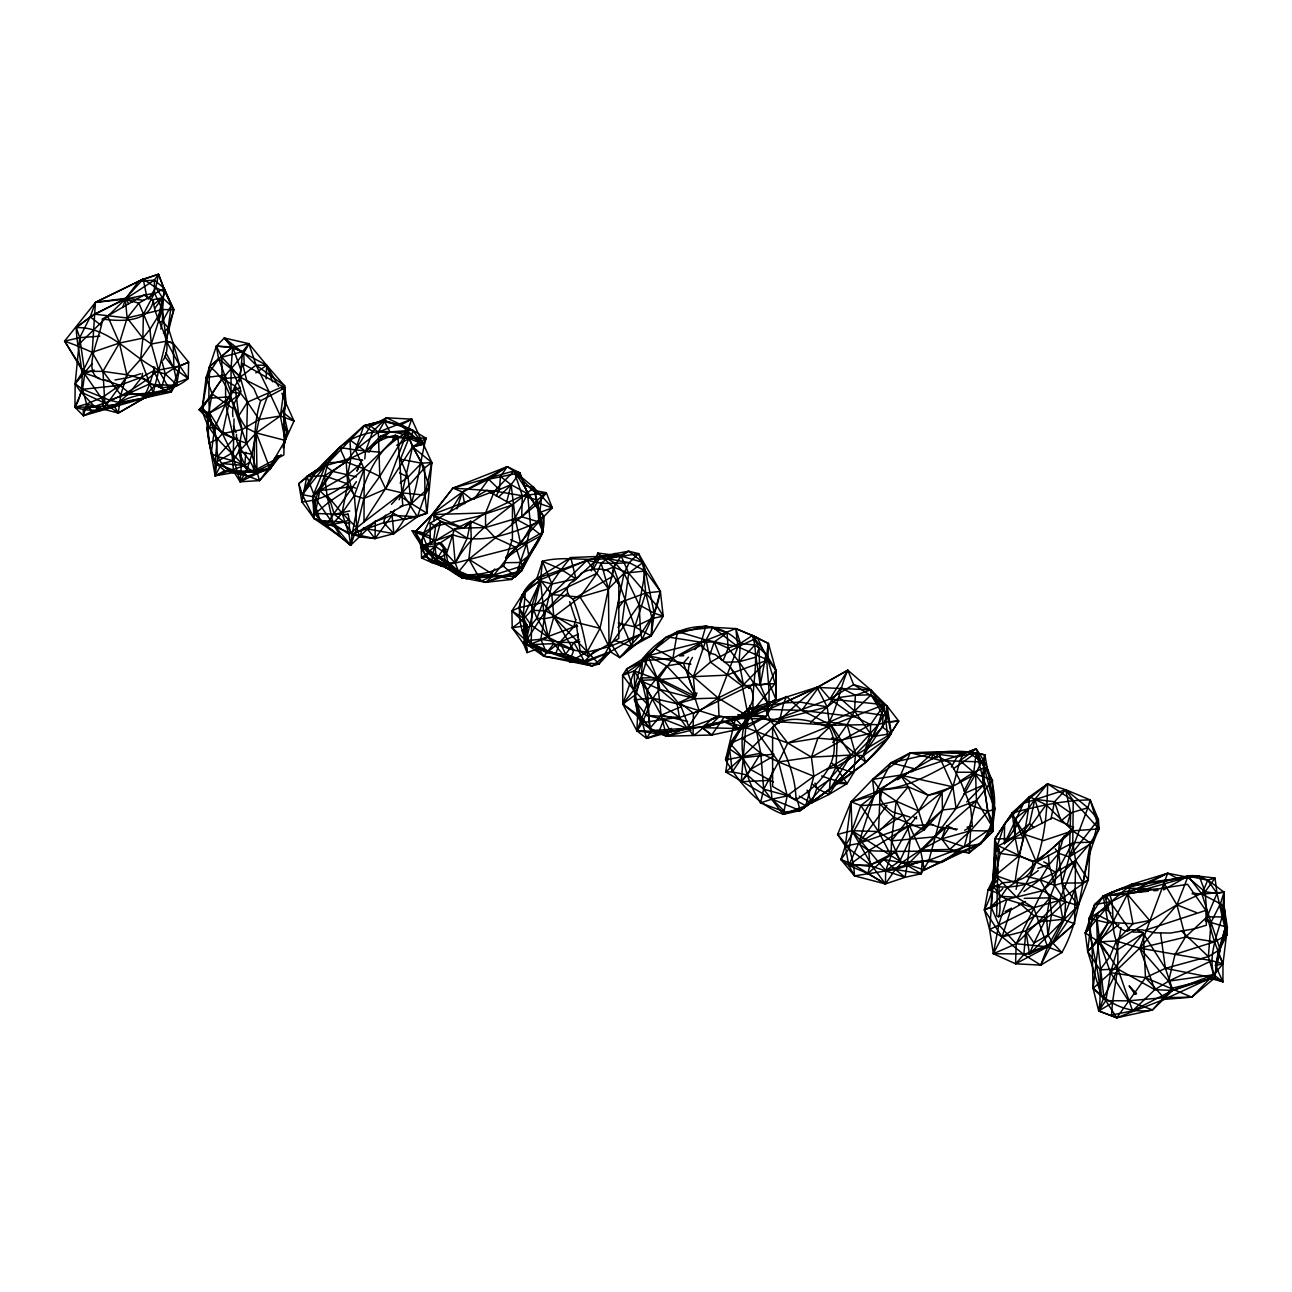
<?xml version="1.0" encoding="UTF-8"?>
<svg xmlns="http://www.w3.org/2000/svg" width="1292" height="1292" viewBox="0 0 1292 1292"><rect width="100%" height="100%" fill="white"/><g stroke="black" fill="none" stroke-linecap="round" stroke-linejoin="round"><path stroke-width="1.5" d="M160.838 329.089L162.517 321.288L162.534 297.806L165.457 292.412L158.48 274.211L143.218 279.104L95.447 302.36L64.6 341.104L82.898 371.402L104.846 403.136L118.25 413.069L153.215 392.93L171.125 392.09L177.02 382.594L179.846 365.959L173.096 343.123L168.235 327.7L162.517 321.288L159.094 322.031M434.677 542.688L436.454 559.727L461.874 577.766L490.12 575.247L515.395 576.62L521.613 570.757L522.049 565.961L515.944 547.372L495.32 537.811L485.55 527.507L485.566 512.924L494.497 491.008L514.022 470.95L519.804 472.807L527.588 493.802L543.609 516.251C547.114 540.46 524.923 556.723 515.395 576.62L475.666 574.536L461.874 577.766C442.058 566.38 423.001 551.054 412.132 530.754L423.744 532.934L440.814 521.435L463.408 528.105L485.55 527.507L521.71 516.768L538.328 503.218L546.338 492.704L532.013 490.056L514.022 470.95L507.239 466.654L452.927 488.085L432.255 514.555L415.136 531.868L412.132 530.754L435.485 540.67L452.765 534.743C481.803 545.45 511.874 533.128 538.748 521.936L552.282 507.837L546.338 492.704L522.323 495.74L494.497 491.008L452.927 488.085L432.255 514.555L423.744 532.934L420.627 547.017L426.344 556.674L431.447 562.424L485.711 582.337L511.519 579.462L521.613 570.757L542.834 532.159L539.798 512.52L533.871 487.52L514.022 470.95L452.927 488.085L462.423 491.994L471.515 499.342M932.162 759.373L932.178 753.511C949.216 749.941 967.837 750.717 984.843 754.851L994.905 809.228L992.627 827.235L980.676 843.805L969.097 852.768C935.553 849.442 902.22 852.688 868.708 850.588L858.599 843.482L845.307 846.002L840.898 859.519L854.513 875.879L885.408 883.938L905.03 877.316L921.196 873.763L928.964 860.246L942.466 810.003L952.931 786.86L959.972 760.681L963.331 753.817L976.154 748.843C996.52 776.993 1002.721 814.719 980.676 843.805L924.345 869.968L901.719 862.604L884.035 859.519L870.033 865.026L848.763 865.446L840.898 859.519L849.248 848.327L851.977 830.691L851.073 801.815L872.601 779.399L890.915 762.829L910.279 752.8L938.767 751.718L963.331 753.817L976.154 748.843L981.274 761.909L992.482 780.11L992.627 827.235L941.577 862.394L922.262 861.102L901.719 862.604L895.388 869.468L885.408 883.938L867.739 873.505L848.763 865.446L845.307 846.002L851.073 801.815L880.223 790.284L908.244 786.796L928.237 795.291L942.11 792.109L975.622 773.956L981.274 761.909L982.905 761.779L984.843 754.851L966.804 751.912L932.178 753.511L910.279 752.8L872.601 779.399L874.296 795.226L858.599 843.482L848.763 865.446L854.513 875.879L895.388 869.468L922.262 861.102L928.964 860.246L964.252 846.809L980.676 843.805L993.257 831.063L992.288 820.549L987.831 811.36L982.695 777.025L976.235 752.719L957.065 756.805L932.178 753.511L890.915 762.829L874.296 795.226L845.307 846.002L872.568 866.593L885.408 883.938L885.714 870.566L891.109 855.772L891.496 840.882L896.212 801.169L908.244 786.796L900.605 775.119L910.279 752.8L941.157 760.584L981.274 761.909M281.107 454.687L270.141 468.948L240.667 471.402L215.15 475.811L211.161 453.492L214.747 427.604L231.026 392.09L231.058 368.333L232.673 346.967L224.34 337.971L216.345 346.127L209.579 366.605L206.139 377.522L202.246 407.917C206.09 435.565 231.268 449.519 246.95 469.852L257.043 473.615L269.382 467.559L278.2 455.656M723.181 660.567L728.155 648.18L727.041 632.805L705.949 625.764L666.51 636.778L634.275 670.952L622.809 704.043L636.875 730.82L658.145 733.775L691.01 727.961L651.426 730.578L649.892 728.365L647.244 704.124L647.308 689.783L641.252 678.025L642.576 658.807C665.493 629.091 711.521 611.778 740.445 643.351L754.851 645.079L758.969 647.954L766.075 654.14L775.765 669.886L775.894 699.214L766.188 716.543L747.067 727.444L711.714 735.003L666.575 736.23L651.426 730.578L641.736 717.754L622.809 704.043L622.599 675.328L626.604 669.014L647.97 655.755L701.217 642.253L735.762 628.606L752.477 635.502L768.433 643.481L775.765 669.886L775.894 699.214L753.575 714.815L738.313 728.559L702.17 727.654L711.714 735.003L723.746 717.787M1192.193 893.789L1201.899 894.129L1224.089 892.126L1220.423 903.738L1225.559 926.816L1215.465 965.544L1222.926 981.839L1214.593 978.044L1172.167 988.17L1152.496 1009.956C1134.101 1013.429 1114.802 1007.308 1101.075 994.727L1100.025 969.808L1109.715 956.952L1116.336 940.98L1176.915 904.852L1205.129 891.771L1215.013 878.043L1199.218 876.186L1177.706 878.608L1167.677 873.231L1144.583 883.534L1131.388 884.358L1096.456 914.3L1099.734 941.803L1117.919 969.048L1154.838 989.656L1172.571 990.447L1168.598 981.161L1175.058 954.32L1185.442 937.104L1207.099 916.803L1222.297 916.965L1217.032 893.37L1215.013 878.043L1207.681 880.24L1188.059 875.992C1156.905 885.327 1119.566 880.773 1094.631 904.658L1085.264 932.889L1097.36 940.899L1099.734 941.803L1116.336 940.98L1139.77 948.102L1175.058 954.32L1214.48 941.82L1226.802 935.117L1224.202 907.21L1225.559 926.816L1220.149 949.426L1208.391 956.613L1165.384 968.338L1145.487 977.705L1116.74 1017.789L1105.823 1000.654L1093.08 988.364L1110.571 972.698L1145.487 977.705L1163.866 997.65L1164.221 999.378L1191.773 997.166L1214.593 978.044L1217.968 952.882L1226.802 935.117L1222.297 916.965L1224.089 892.126L1217.032 893.37L1205.129 891.771L1187.703 877.203L1167.677 873.231L1131.388 884.358L1109.279 893.257C1115.61 908.341 1110.167 925.54 1116.336 940.98C1121.456 966.061 1112.347 990.157 1111.621 1015.028L1132.616 1010.877L1172.571 990.447L1210.136 978.319L1222.926 981.839L1222.975 963.848L1227.4 927.704L1224.202 907.21L1224.089 892.126C1213.269 884.584 1202.513 873.327 1188.059 875.992C1159.441 881.354 1132.147 891.851 1103.239 896.05L1094.631 904.658L1089.108 918.402L1092.095 946.955L1093.08 988.364L1098.684 1010.942L1116.74 1017.789L1152.496 1009.956L1172.571 990.447L1213.753 974.733L1222.975 963.848L1214.48 941.82L1207.099 916.803L1205.129 891.771L1199.218 876.186C1166.87 880.272 1133.003 881.709 1103.239 896.05L1089.108 918.402C1089.479 949.604 1104.628 979.998 1098.684 1010.942L1116.74 1017.789L1164.221 999.378L1210.136 978.319L1213.753 974.733C1207.455 951.445 1220.326 929.626 1224.202 907.21L1220.423 903.738L1201.899 894.129L1192.322 893.063M234.014 418.899L233.19 460.856L244.737 465.508L253.781 472.371L270.141 468.948L278.458 456.108M828.382 768.708L836.037 767.044L891.335 733.662L887.168 715.526L887.249 706.223L870.711 689.847L847.794 670.193L817.061 687.425L783.711 702.913L746.485 718.449L735.406 718.74L725.523 759.874C739.105 782.758 757.596 805.013 783.323 814.315L800.136 810.552L830.207 788.863L863.266 755.642L887.814 738.12L898.651 721.001L887.249 706.223L853.641 684.598L847.794 670.193L819.176 686.52L783.711 702.913L749.538 708.872L735.406 718.74L743.11 726.605L787.749 743.029L811.424 757.128L851.04 755.061L863.266 755.642L885.262 722.18L887.249 706.223L891.335 733.662C871.228 764.234 839.025 780.643 811.505 803.01L799.296 796.147M165.925 340.991L173.096 343.123L188.664 362.164L188.212 378.475C168.638 395.659 140.876 389.861 119.203 402.523C105.734 410.937 89.875 412.342 74.952 407.271L82.543 389.312L84.836 373.194L64.6 341.104L77.278 345.836L125.292 299.146L138.712 281.236L154.378 280.138L164.116 288.261L162.308 309.563L166.458 341.201L179.846 365.959L171.125 392.09L146.19 397.548L83.382 415.733L74.952 407.271L75.162 383.692L79.716 337.664L90.198 316.895L95.447 302.36L143.218 279.104L155.815 287.599L165.457 292.412L173.806 309.644L153.215 392.93L118.25 413.069L94.93 406.932L74.952 407.271C89.988 381.867 76.616 354.396 76.26 327.603L90.198 316.895L125.712 298.274L143.218 279.104L147.207 298.791M1105.758 897.601L1105.791 895.598L1126.059 893.935L1187.558 884.293L1205.856 910.408L1206.373 925.233L1194.858 928.706L1170.52 933.05L1154.838 932.808L1142.257 929.885L1129.66 929.707L1127.27 931.354C1113.123 928.48 1108.245 910.424 1105.516 898.198L1106.533 899.022M369.722 450.94C374.712 441.121 385.597 437.875 395.417 435.194L397.904 436.244L402.765 505.818L352.248 535.049L352.312 533.79L314.134 518.56L302.344 494.626L339.57 447.484L355.365 449.923L378.346 432.077L411.777 419.157L422.968 444.044L412.665 430.22L383.95 420.562L363.892 425.698L355.365 449.923L364.183 468.867L364.005 521.984L349.066 534.226L350.649 545.272L375.326 521.5L392.074 515.282L417.413 516.816L426.925 513.263L431.835 462.536L423.437 444.351C399.131 426.182 362.503 427.41 339.57 447.484C324.518 462.794 303.701 478.718 301.892 501.845L314.134 518.56L340.926 537.004L350.649 545.272L356.85 527.814L363.843 498.534L379.783 476.393L407.061 432.19L411.777 419.157L386.55 417.8L370.594 426.053L355.365 449.923L346.159 461.922L324.599 475.811L306.802 476.506L298.759 483.596L301.892 501.845C348.404 498.47 370.336 453.653 407.061 432.19L422.968 444.044L426.102 438.23L412.665 430.22L386.55 417.8L382.61 421.353L370.594 426.053L363.892 425.698L339.57 447.484L313.1 474.923L325.309 465.831L363.892 425.698L383.95 420.562L400.552 425.149L422.968 444.044L412.519 446.822L364.005 521.984L402.167 492.898L424.616 467.882L431.835 462.536L412.519 446.822L407.061 432.19L378.346 432.077L370.594 426.053M749.198 687.457L750.62 688.119C759.115 703.446 742.674 718.287 727.751 718.804C712.263 708.872 705.4 729.867 693.077 735.406L693.4 713.281L679.511 702.363L695.952 694.66C689.137 683.226 684.695 669.934 692.447 657.45M878.253 724.65L870.582 724.57L854.9 716.721L829.932 699.004L819.176 686.52L749.538 708.872C735.196 739.379 743.045 775.022 760.503 802.913L785.068 811.941L800.136 810.552L830.207 788.863L863.266 755.642L878.253 724.65L884.164 704.721L870.711 689.847L853.641 684.598L829.932 699.004L770.904 721.211L756.611 731.369L730.158 743.578L725.7 771.97L772.051 799.102L800.136 810.552L830.207 788.863L851.04 755.061L878.253 724.65L885.262 722.18L898.651 721.001L887.814 738.12L865.898 762.361L836.392 783.469L829.012 794.483L811.505 803.01L807.112 790.09M1050.945 819.096L1054.53 801.767L1065.722 789.735L1087.912 807.758L1098.394 819.532L1093.097 842.206L1072.764 842.691L1056.549 872.633L1042.757 890.673L1006.888 899.41L998.748 924.749L993.37 953.722L1016.174 943.774L1038.38 921.874L1062.88 919.339L1074.573 923.796L1052.932 943.128L1029.498 954.013L993.37 953.722L1002.091 936.91L984.375 909.859C996.116 887.943 996.794 863.266 994.727 839.041L1004.595 824.021L1029.482 796.712L1046.132 804.771L1072.651 830.821L1090.367 842.998L1088.3 879.836L1078.239 905.627L1064.769 918.951L1040.771 965.108L1023.862 954.578L1002.091 936.91L989.624 929.562L992.934 886.086L994.727 839.041L1012.298 812.91L1023.603 803.269L1065.722 789.735L1073.248 800.652L1072.764 842.691L1075.59 860.391L1074.573 923.796L1047.602 946.826L1015.577 963.8L1016.174 943.774L1042.757 890.673L1075.59 860.391L1090.367 842.998L1099.072 828.915L1073.248 800.652L1047.618 783.84L1034.876 799.28L1004.32 843.773L1004.595 824.021L1012.298 812.91L1029.482 796.712L1047.618 783.84L1065.722 789.735L1090.19 799.909L1098.394 819.532L1099.072 828.915C1080.015 868.014 1083.6 914.397 1061.879 952.495L1040.771 965.108L1015.577 963.8L993.37 953.722L989.624 929.562L984.375 909.859L988.089 889.768L997.828 869.952M239.601 381.77L240.021 373.55L242.541 363.536L284.934 387.875L283.885 454.913L254.023 470.74C251.665 456.964 234.159 448.938 236.565 434.5M375.326 521.5L375.068 538.57L359.887 536.971L353.814 534.452M735.406 718.74L749.037 712.377L765.235 708.614L786.553 696.533L801.831 710.39L831.386 725.313L851.04 755.061L813.879 776.314L778.575 761.941L760.746 753.252L725.523 759.874L729.609 748.989L746.485 718.449L749.538 708.872L801.831 710.39L819.176 686.52L817.061 687.425L827.219 706.934L829.173 722.099L837.232 738.766L865.898 762.361L863.266 755.642L870.437 733.388L870.582 724.57L884.164 704.721L829.932 699.004L847.794 670.193C839.493 688.749 837.507 709.55 826.266 726.928M143.622 300.309L125.712 298.274L95.447 302.36L92.184 352.312L82.898 371.402L75.162 383.692L80.718 391.928L94.93 406.932L99.985 410.323L113.583 404.832L146.19 397.548L165.295 390.572L177.02 382.594L188.212 378.475L179.846 365.959L158.593 370.093C137.372 388.504 110.951 403.298 83.269 409.37L83.382 415.733L91.732 411.534L114.39 406.14L129.394 393.107L141.829 377.119L153.861 370.772L165.247 373.969L177.408 385.339L161.645 387.971L149.904 383.789L141.829 377.119L119.801 385.291L82.543 389.312L75.162 383.692L92.087 363.682M283.126 447.84L285.209 440.394L283.659 412.939L286.097 403.508L284.595 385.84L266.653 365.281L232.673 346.967L209.579 366.605C209.433 390.895 205.638 416.751 217.363 439.248L215.005 462.746L215.15 475.811L244.737 465.508L249.744 462.148M274.857 457.739L270.141 468.948L259.53 480.608L247.596 476.021L224.743 470.643L215.005 462.746C205.832 441.315 207.14 416.234 212.243 394.028C221.998 375.326 239.989 362.794 248.871 343.672L224.34 337.971L231.817 347.629L242.557 351.618L256.107 365.135L284.595 385.84L280.364 415.976L285.209 440.394L269.382 467.559L259.53 480.608L240.183 481.771L233.497 471.241L231.946 453.121L222.434 433.66L209.562 412.859L199.081 409.742L208.884 398.211L222.046 378.637L221.788 357.206L216.345 346.127L232.673 346.967L240.958 370.158M1071.94 829.997L1073.442 827.478L1052.576 817.755L998.377 845.808L996.649 915.899L998.619 916.819C1000.509 915.479 1040.658 893.757 1018.79 904.448M998.377 845.808L1032.696 861.796C1033.778 878.996 1015.076 882.065 1002.027 882.791L999.33 885.424C997.925 896.002 1002.059 906.177 998.619 916.819M1059.569 841.899L1054.692 885.359L1049.831 897.875L1034.327 916.044L1025.864 930.886L1029.498 954.013L1064.769 918.951L1065.561 901.687L1061.959 883.066L1069.308 856.887L1070.099 830.918M1070.228 826.912L1070.648 812.943L1065.722 789.735M778.882 723.536L783.711 702.913L786.553 696.533M704.382 725.28L723.504 721.469L747.067 727.444L748.294 716.43L775.055 683.581L767.884 659.97L768.433 643.481L752.477 635.502L740.445 643.351L728.155 648.18L714.234 641.946L701.217 642.253L666.51 636.778L647.97 655.755L641.252 678.025L633.807 690.106L622.809 704.043L637.554 716.301L641.51 722.89L658.145 733.775L663.878 719.305L679.463 717.448L699.247 711.036L718.19 698.035L742.222 685.939L767.884 659.97L757.403 637.763L735.762 628.606L712.813 627.331L677.428 631.497L642.576 658.807L633.807 690.106L646.598 738.41L670.677 731.724L687.199 728.333L709.615 725.862L748.294 716.43L766.188 716.543C773.908 692.431 763.087 667.366 768.433 643.481M266.152 378.847L266.653 365.281L248.871 343.672L231.817 347.629L216.345 346.127L218.59 358.675L231.026 392.09L239.634 393.156M812.652 784.325L816.851 788.411L829.012 794.483L830.336 779.044L836.037 767.044L837.232 738.766L847.148 724.618L854.593 711.036L871.099 694.789L870.711 689.847L817.061 687.425C783.856 712.732 757.29 744.951 725.7 771.97L732.289 771.889L747.309 774.974L763.685 789.202L783.323 814.315L805.707 805.707L851.04 755.061M636.875 730.82L637.554 716.301L634.84 695.193L634.275 670.952L622.599 675.328L633.807 690.106L647.244 704.124L636.875 730.82L646.598 738.41L671.372 728.494L670.677 731.724L636.875 730.82C647.195 718.287 647.986 700.684 659.824 689.476L658.016 679.64L642.576 658.807M536.891 578.541L570.757 557.563L600.538 556.351L607.095 558.58L638.555 553.622L645.37 570.983L660.39 591.397L657.079 605.948L652.04 618.513L651.216 635.922L631.869 646.646L619.772 657.58L610.276 651.749L609.017 646.743L600.037 628.316L580.011 597.114L551.765 594.53L540.298 579.785L536.891 578.541C513.199 592.98 517.543 622.97 527.201 644.74L543.77 656.174L592.124 665.978L598.955 663.975L610.276 651.749L640.719 634.243L654.253 613.216L660.39 591.397L638.555 553.622L628.639 551.2L600.538 556.351L587.004 560.389L536.891 578.541L521.936 595.16L531.933 605.528L536.923 618.141L548.26 637.263L569.401 661.698L598.955 663.975L609.017 646.743L639.12 604.801L645.37 570.983L643.012 562.424L628.639 551.2C601.329 566.881 571.145 553.703 542.43 561.277L536.891 578.541L540.476 580.932L551.942 583.968L575.957 578.864L600.538 556.351L621.194 556.061L643.012 562.424L645.725 593.028L652.04 618.513L634.776 626.846L618.238 623.035M1026.591 876.525L1039.995 879.674L1049.831 897.875L1046.52 917.465L1047.925 934.988L1052.932 943.128L1061.879 952.495L1047.602 946.826L1016.174 943.774L998.748 924.749L991.126 906.822L991.885 890.559L994.985 852.801L1004.595 824.021M238.778 393.672L238.649 396.063C233.868 401.764 231.769 409.419 232.964 416.799M773.456 782.193L750.458 769.418L742.512 757.79L729.609 748.989L732.289 771.889L742.238 757.225L730.158 743.578L746.485 718.449L779.011 719.515L827.219 706.934L839.283 697.454L855.385 695.258L871.099 694.789L883.114 715.3L882.436 727.138L891.335 733.662L872.552 736.585L854.593 711.036L855.385 695.258L840.914 687.78L827.219 706.934L810.488 722.535M746.485 718.449L741.253 781.725L770.016 780.352L773.391 768.902M992.934 886.086C1022.02 890.996 1051.672 875.847 1075.59 860.391L1088.3 879.836L1059.456 900.395L1033.681 907.711L1006.888 899.41L1001.235 896.357L992.934 886.086L994.985 852.801L998.991 848.925M209.579 366.605C230.121 381.188 231.494 408.708 246.142 427.813L256.236 432.933L285.209 440.394L294.011 421.014L280.364 415.976L259.111 419.496L247.466 402.167L240.167 377.199L242.557 351.618L248.871 343.672L256.107 365.135L269.107 391.783L259.111 419.496L256.236 432.933L270.141 468.948L247.596 476.021L233.497 471.241L215.005 462.746L209.029 443.108L206.962 427.894L207.867 413.941L202.246 407.917L209.579 366.605L231.817 347.629M494.497 491.008L432.255 514.555L440.814 521.435L435.485 540.67L431.447 562.424L455.22 563.07L515.944 547.372L542.834 532.159L533.871 487.52L523.664 485.501L514.022 470.95L522.323 495.74L521.71 516.768L468.867 559.21L458.676 571.694L447.953 561.891L420.643 545.176L415.136 531.868L433.886 512.795L462.423 491.994L507.239 466.654L519.804 472.807L527.588 493.802L543.609 516.251L541.445 535.486L526.652 543.512L505.883 558.225M963.331 753.817L900.605 775.119L872.601 779.399L880.223 790.284L878.512 831.563L891.109 855.772L921.196 873.763L922.262 861.102L924.345 869.968L958.341 852.752L980.676 843.805M281.898 393.301L286.097 403.508L280.364 415.976L256.236 432.933L257.043 473.615L240.183 481.771L241.459 463.295L240.167 440.992L242.25 429.509L238.729 415.798L235.031 385.953L240.167 377.199L256.107 365.135L266.653 365.281L278.523 386.373M916.658 816.479L909.52 825.701L895.033 852.219L901.719 862.604L920.566 850.055L949.685 849.458L969.097 852.768L970.631 830.643L969.872 826.751M997.489 904.917L984.375 909.859L991.126 906.822L1001.235 896.357L1016.562 897.246C1042.369 864.897 1046.988 823.763 1047.618 783.84L1023.603 803.269L1004.32 843.773M1112.17 1003.012L1098.684 1010.942L1105.823 1000.654L1128.433 1000.848L1163.866 997.65L1191.773 997.166L1210.136 978.319L1214.593 978.044L1208.391 956.613L1210.992 922.375L1201.899 894.129L1188.059 875.992L1163.608 889.881L1164.431 881.096M748.294 716.43L723.504 721.469L709.615 725.862L670.677 731.724L663.878 719.305L646.178 715.316L634.485 699.844L634.84 695.193L639.976 680.335L634.275 670.952L658.016 679.64L695.161 698.714L718.19 698.035L748.294 716.43L775.894 699.214L769.241 683.29L775.765 669.886L767.884 659.97L737.942 646.808L706.03 639.96L677.428 631.497L672.922 658.29L658.016 679.64L639.976 680.335L634.485 699.844L641.51 722.89L663.878 719.305L687.199 728.333L719.046 716.882L748.294 716.43L742.222 685.939L710.487 662.134L706.03 639.96L712.813 627.331L737.942 646.808L757.403 637.763M743.417 684.728L739.024 661.827L740.445 643.351L735.762 628.606L737.942 646.808L718.19 698.035L719.046 716.882L709.615 725.862L702.17 726.702M314.134 518.56L315.7 498.906L324.599 475.811L327.974 462.697L339.57 447.484L346.159 461.922L347.742 483.967L342.025 513.118L333.045 523.696L314.134 518.56L312.68 496.661L325.309 465.831L350.94 458.111L365.523 451.312L390.006 431.899L412.665 430.22L412.116 436.906L396.709 445.336M245.868 452.248L244.737 465.508L221.643 463.537L217.654 456.577L214.747 427.604L207.867 413.941L225.696 404.283L239.795 394.464M496.176 496.144L499.374 489.587L500.472 476.506L507.239 466.654L488.602 479.267L462.423 491.994L449.842 511.987M1023.862 954.578L1025.864 930.886L1051.526 914.558L1065.561 901.687L1078.239 905.627L1052.932 943.128L1023.862 954.578L1015.577 963.8M728.155 648.18L739.024 661.827L768.352 704.043L760.277 685.035L766.075 654.14L752.477 635.502C760.407 661.375 750.313 688.361 753.575 714.815L766.188 716.543L738.313 728.559L723.504 721.469L702.17 727.654M608.451 642.964L610.276 651.749L592.124 665.978L585.098 662.635L538.925 648.374L527.055 652.605L522.985 617.834L525.602 589.75L540.476 580.932L542.43 561.277L560.373 569.013L575.957 578.864L573.212 581.755M364.78 458.918L365.523 451.312L372.742 431.463L383.95 420.562L390.006 431.899L380.591 436.26L365.523 451.312L349.954 439.974L350.94 458.111L347.661 474.745L352.829 492.478M984.843 754.851L982.695 777.025L987.831 811.36L993.257 831.063L969.097 852.768M362.648 460.437L350.94 458.111L332.642 471.435L312.68 496.661L315.167 513.505L320.061 520.563L350.649 545.272C356.253 506.254 364.812 461.519 397.904 436.244M354.186 534.226L375.068 538.57L393.882 533.661C417.607 507.562 417.413 470.175 426.102 438.23L380.591 436.26L380.688 440.265M617.802 603.267L645.725 593.028L660.39 591.397L663.216 616.187L651.216 635.922L642.221 639.169L631.869 646.646L621.953 623.487L628.703 573.244L621.194 556.061L614.863 553.396L601.135 563.183L596.92 573.373L580.011 597.114L553.832 616.849L544.255 618.755L536.923 618.141L531.254 625.199L522.275 630.658L531.222 643.804L543.77 656.174L585.098 662.635L610.276 651.749L584.743 661.149L565.654 654.236L546.516 652.783L526.119 640.735L512.213 627.831L511.89 610.971L525.602 589.75L518.738 607.725L511.89 610.971L527.088 625.376L527.201 644.74L585.098 662.635L573.987 642.592L559.872 642.269L540.799 639.265L526.119 640.735L522.985 617.834L540.476 580.932L526.119 640.735L527.055 652.605L523.535 643.755L512.213 627.831C538.263 610.066 550.634 580.592 570.757 557.563L575.957 578.864M829.012 794.483L847.067 783.614L853.641 772.826L855.627 754.35L847.148 724.618L829.173 722.099L815.107 723.31M241.459 463.295L239.004 451.619L240.167 440.992L222.434 433.66L199.081 409.742L202.246 407.917L212.243 394.028L206.139 377.522L218.59 358.675L240.861 376.828M438.909 542.624L443.737 548.244L436.454 559.727L457.255 570.515L485.711 582.337L493.867 575.021L515.944 547.372L538.748 521.936L541.703 495.918L546.338 492.704L537.343 500.085L521.71 516.768L538.748 521.936L542.834 532.159L528.816 555.738L521.613 570.757L485.711 582.337L461.874 577.766M1098.684 1010.942L1103.885 997.311L1117.919 969.048L1139.77 948.102L1167.677 873.231L1112.17 901.348L1094.631 904.658L1090.4 927.398L1087.686 951.493L1101.075 994.727L1093.08 988.364L1098.878 939.962L1108.035 922.924L1103.239 896.05L1123.265 887.782L1157.584 889.542M542.834 532.159L522.049 565.961L493.867 575.021L481.173 581.174L468.867 559.21L471.225 538.683L470.676 521.338L454.461 529.268L435.485 540.67L420.627 547.017L429.315 551.603L440.604 565.508L455.22 563.07C472.597 530.221 506.706 510.938 533.871 487.52L552.282 507.837L539.798 512.52L523.664 485.501M845.307 846.002L837.62 834.406L851.977 830.691L885.714 870.566L907.242 864.929L910.327 838.476L906.306 821.97L896.212 801.169L880.223 790.284L860.811 805.594L851.977 830.691L872.568 866.593L905.03 877.316L907.242 864.929L935.004 836.812L976.429 800.604L992.482 780.11L975.622 773.956L959.972 760.681L976.154 748.843M587.941 656.271C584.468 637.101 580.06 617.511 573.083 599.213L569.869 597.049L567.446 592.14C565.492 581.658 577.621 581.077 581.077 573.503C589.12 568.642 598.81 567.979 607.757 570.499L613.264 575.328L618.82 584.404L618.82 638.442L587.763 656.255L580.189 651.33L576.313 624.472M242.541 363.536L246.917 381.334L253.91 388.634L258.109 398.501L260.645 400.746C253.474 423.405 254.476 447.323 254.023 470.74M1001.235 896.357L1006.839 888.169L1015.173 882.452C1018.112 853.495 1027.964 825.927 1029.482 796.712M953.415 768.756L976.235 752.719L973.748 772.293L963.993 791.043M279.702 455.995L273.161 463.247L253.781 472.371L224.743 470.643L215.15 475.811L217.654 456.577L233.868 438.586L237.663 438.149M94.93 406.932L113.583 404.832L118.25 413.069L120.786 394.948L126.81 374.777L140.602 359.289L151.309 343.995L166.458 341.201L171.158 305.736L164.116 288.261L138.874 303.184L127.133 317.977L119.429 343.042L102.956 371.353L104.846 403.136L80.718 391.928M610.47 642.673L619.772 657.58L642.221 639.169L640.719 634.243L639.12 604.801L624.084 573.244L615.493 563.36L607.095 558.58L629.236 562.666L645.37 570.983L654.253 613.216L651.216 635.922L634.776 626.846L613.506 567.123L597.808 553.073L591.252 570.903M1105.823 1000.654L1110.571 972.698L1117.144 950.04L1121.036 927.688M577.056 625.118L573.648 627.024L559.872 642.269L565.654 654.236L585.098 662.635L549.181 651.491L546.516 652.783L540.799 639.265L545.676 610.793L551.942 583.968L542.43 561.277M612.166 574.73L613.506 567.123L621.194 556.061L628.639 551.2M1024.217 898.36L1049.831 897.875L1051.526 914.558L1047.925 934.988L1033.955 943.063L1029.498 954.013M141.829 377.119L142.54 373.307M1090.367 842.998L1082.922 882.937L1061.959 883.066L1054.692 885.359L1039.995 879.674L1023.975 891.464M1016.126 889.381L1018.241 878.382M301.892 501.845L306.802 476.506L327.974 462.697L346.159 461.922L364.183 468.867L379.783 476.393L385.743 489.006L402.167 492.898L424.971 495.127L429.364 487.278L421.467 463.198L408.886 438.359L397.565 437.52M1206.098 919.096L1210.992 922.375L1220.149 949.426L1214.593 978.044L1165.384 968.338L1143.307 933.405L1137.977 930.579M148.628 299.114L155.815 287.599L158.48 274.211L138.712 281.236M246.95 469.852L251.859 454.283L256.236 432.933L239.004 451.619L246.95 469.852L240.183 481.771L231.946 453.121L240.167 440.992L246.433 443.14L251.859 454.283L259.53 480.608M481.173 581.174L458.676 571.694L455.22 563.07L467.203 538.231L470.676 521.338L485.55 527.507M157.769 320.497L162.534 297.806L155.815 287.599M790.316 795.323L772.051 799.102L760.503 802.913L763.685 789.202L778.575 761.941L811.424 757.128L870.582 724.57L831.386 725.313L770.904 721.211L749.037 712.377L756.611 731.369L778.575 761.941L787.248 795.662L783.323 814.315L785.068 811.941L772.051 799.102L770.016 780.352M615.493 563.36L601.135 563.183L587.004 560.389L540.298 579.785L542.915 602.573L553.832 616.849L573.777 650.199L569.401 661.698L587.004 652.169L600.037 628.316L608.435 588.829L615.493 563.36L629.236 562.666L638.555 553.622M154.652 367.09L149.904 383.789L144.882 395.497L129.394 393.107L109.659 400.197L103.392 408.999L86.629 403.992L74.952 407.271M209.029 443.108L217.363 439.248L222.434 433.66L230.428 396.773L235.031 385.953L222.046 378.637L240.167 377.199L269.107 391.783L280.364 415.976M1056.549 872.633L1036.313 862.184L1018.839 856.063L1015.237 838.266L1012.298 812.91C1037.783 806.208 1063.72 800.2 1090.19 799.909L1087.912 807.758L1070.648 812.943L1054.53 801.767L1034.876 799.28L1029.53 823.779L1021.051 834.584M577.476 637.473L578.202 634.162M880.433 798.198L881.677 791.899L881.596 789.331L880.433 788.669C877.268 799.134 884.972 807.5 893.257 812.216L909.794 816.98M1040.771 965.108L1047.602 946.826L1033.681 907.711L1016.562 897.246L995.373 875.443L1018.839 856.063L1024.669 834.503L1046.132 804.771M283.626 447.5L287.518 430.72L283.659 412.939L294.011 421.014L286.097 403.508M285.209 440.394L287.518 430.72L283.319 424.164M105.088 380.203L119.801 385.291L129.394 393.107L149.904 383.789L155.767 384.79L161.645 387.971L165.247 373.969L161.678 360.339M506.69 501.797L511.115 484.678L519.804 472.807L488.602 479.267L474.148 499.051M283.594 445.902L287.518 430.72L283.045 426.683M385.597 515.185L383.643 522.662L354.17 533.208M273.161 463.247L274.146 459.597M870.033 865.026L867.739 873.505L884.035 859.519L895.033 852.219L870.033 865.026L868.708 850.588L909.52 825.701L933.131 824.619M521.936 595.16L540.298 579.785L531.933 605.528L531.222 643.804L548.26 637.263L553.832 616.849L551.765 594.53L587.004 560.389L608.435 588.829L609.017 646.743L587.004 652.169L573.777 650.199L553.961 643.658L527.201 644.74L523.535 643.755L527.088 625.376L518.738 607.725L542.915 602.573L551.765 594.53L596.92 573.373M83.382 415.733L86.629 403.992L82.543 389.312L109.659 400.197L119.203 402.523L146.19 397.548L138.745 394.641M361.938 529.478L359.887 536.971L356.85 527.814L354.363 495.547L364.183 468.867M887.814 738.12L884.164 704.721L831.386 725.313L817.868 738.168L811.424 757.128L813.879 776.314L805.707 805.707L787.248 795.662L763.685 789.202L760.746 753.252L756.611 731.369M467.203 538.231L440.814 521.435L423.146 536.293L420.643 545.176L440.604 565.508L447.953 561.891L458.676 571.694M694.854 649.682L701.217 642.253L705.949 625.764M1220.149 949.426L1215.465 965.544L1222.975 963.848L1217.968 952.882L1225.559 926.816L1205.21 920.792M1047.602 946.826L1062.88 919.339L1074.992 888.864L1078.239 905.627L1061.959 883.066L1058.794 853.366L1063.865 836.037M1067.257 824.49L1070.648 812.943L1060.99 820.888L1054.53 801.767M164.116 288.261L173.806 309.644L168.235 327.7L163.486 333.271M575.957 619.498L573.648 627.024L540.799 639.265M163.196 360.129C175.454 340.878 153.958 320.529 153.344 300.551L143.864 295.06L102.423 318.979C101.567 336.582 75.986 379.573 107.704 380.494M997.812 871.938L991.885 890.559L988.089 889.768L997.537 880.256M165.457 292.412L158.48 274.211L154.378 280.138L154.523 293.106L162.308 309.563L151.309 343.995L158.593 370.093L171.125 392.09L165.295 390.572L155.767 384.79L144.882 395.497L129.394 393.107M1020.066 903.544L1034.327 916.044L1046.52 917.465L1033.955 943.063L1025.864 930.886L1002.091 936.91L1011.297 908.131M122.756 307.48L125.712 298.274L132.543 302.086M604.188 570.628L613.506 567.123L628.703 573.244L645.725 593.028L634.776 626.846L631.869 646.646L614.895 640.461M769.241 683.29L760.277 685.035L755.949 657.111L758.969 647.954L752.477 635.502M456.819 508.87L462.423 491.994L464.587 503.654M696.937 692.883L695.661 696.646L683.387 663.071L647.97 655.755L656.966 677.525L661.149 715.187L666.575 736.23L690.929 730.368M709.744 655.189L714.234 641.946L727.041 632.805M634.485 699.844L652.412 698.1L677.105 703.785L695.161 698.714L659.824 689.476L639.976 680.335L652.412 698.1L679.463 717.448L687.199 728.333L699.247 711.036L695.161 698.714L693.384 676.653L706.03 639.96L672.922 658.29L643.981 660.713L626.604 669.014L633.807 690.106M555.657 654.172L559.872 642.269L578.025 634.356M924.345 869.968L920.566 850.055L941.674 838.863L945.599 827.704M811.505 803.01L816.851 788.411L830.336 779.044L847.067 783.614L836.037 767.044L831.838 762.991M407.061 432.19L385.743 489.006L363.843 498.534L354.363 495.547L347.742 483.967L324.599 475.811L327.005 495.304L333.045 523.696L340.926 537.004L320.061 520.563L312.68 496.661L302.344 494.626L298.759 483.596L317.38 469.545L302.344 494.626M1217.968 952.882L1227.4 927.704L1225.559 926.816M1088.3 879.836L1082.922 882.937L1069.308 856.887L1087.912 807.758M536.923 618.141L542.915 602.573L544.255 618.755L548.26 637.263L573.777 650.199M1131.388 884.358L1127.399 894.29L1149.638 920.485L1132.987 923.748L1112.638 922.601L1096.456 914.3L1085.264 932.889L1087.686 951.493L1100.025 969.808L1117.919 969.048L1132.616 1010.877L1154.838 989.656L1139.77 948.102L1176.915 904.852L1187.703 877.203L1127.399 894.29L1112.638 922.601L1099.734 941.803M1075.59 860.391L1059.456 900.395L1038.38 921.874M426.102 438.23L412.519 446.822L424.616 467.882L424.971 495.127L426.925 513.263L411.421 503.622L407.997 477.136L400.439 459.209L408.886 438.359L423.437 444.351L412.519 446.822L402.167 492.898L399.066 499.794M855.385 695.258L870.711 689.847L887.168 715.526L882.436 727.138L855.627 754.35M880.934 790.801L874.296 795.226L851.073 801.815L837.62 834.406L849.248 848.327L853.673 864.655L854.513 875.879M1201.899 894.129L1207.681 880.24L1217.032 893.37L1207.099 916.803M361.938 459.726L356.915 471.16L360.323 463.408M363.456 527.798L367.316 528.929L375.068 538.57L392.074 515.282L394.399 510.114M885.714 870.566L899.943 860.957L910.327 838.476L942.466 810.003L956.112 808.388L976.429 800.604L975.622 773.956L956.112 808.388L935.004 836.812L891.496 840.882L878.512 831.563L860.811 805.594L851.073 801.815M642.221 639.169L654.253 613.216L663.216 616.187L657.079 605.948L645.725 593.028M525.553 639.459L523.535 643.755L576.135 661.698L592.124 665.978M860.811 805.594L880.304 804.512L893.725 817.206L924.297 829.658L942.11 792.109L942.466 810.003L924.297 829.658L910.327 838.476M629.236 562.666L624.084 573.244L609.017 646.743L640.719 634.243L619.772 657.58M778.575 761.941L787.749 743.029L831.386 725.313M500.472 476.506L511.115 484.678L527.588 493.802L512.197 523.664M898.651 721.001L889.703 721.905L887.168 715.526L883.114 715.3L872.552 736.585L847.148 724.618M1210.992 922.375L1220.423 903.738M215.15 475.811L221.643 463.537L233.19 460.856L241.168 447.274M162.517 321.288L171.158 305.736L162.534 297.806L151.342 300.019M951.38 767.06L957.065 756.805L966.804 751.912L982.905 761.779L994.905 809.228L987.831 811.36L970.631 830.643L949.685 849.458L941.674 838.863L949.2 827.574M593.044 569.611L600.538 556.351L597.808 553.073L621.194 556.061M386.55 417.8L378.346 432.077L379.783 476.393M505.543 557.417L520.676 544.11L530.624 527.023L543.609 516.251M423.146 536.293L429.315 551.603L426.344 556.674L421.58 557.966L421.257 546.581L435.485 540.67M1039.995 879.674L1049.169 864.59L1058.794 853.366L1069.308 856.887L1093.097 842.206M646.598 738.41L651.426 730.578M938.767 751.718L941.157 760.584L952.931 786.86L928.237 795.291L918.547 810.972L906.306 821.97L891.496 840.882L899.943 860.957M641.736 717.754L649.892 728.365L666.575 736.23L671.372 728.494M173.806 309.644L162.308 309.563L149.985 329.347L142.895 338.149L140.602 359.289L153.215 392.93L120.786 394.948L102.956 371.353L92.184 352.312L77.278 345.836M349.987 523.809L344.205 522.097L320.061 520.563L325.568 525.65L356.463 481.561M238.729 415.798L247.466 402.167L284.595 385.84L281.866 388.537M392.816 439.199L395.417 435.194M553.961 643.658L543.77 656.174L538.925 648.374L526.119 640.735L545.676 610.793L569.078 586.116M1092.095 946.955L1108.035 922.924L1116.03 922.456M356.414 476.829L332.642 471.435L319.851 490.54L312.68 496.661M109.659 400.197L127.068 376.295M354.363 495.547L342.025 513.118L349.066 534.226L333.045 523.696L315.7 498.906L306.802 476.506L327.974 462.697M521.613 570.757L500.747 576.2L466.154 578.461L457.255 570.515L425.666 548.938L430.93 541.477M1103.239 896.05L1136.815 892.352L1144.583 883.534M565.654 654.236L573.987 642.592L578.961 639.459M154.765 308.32L162.534 297.806L153.603 304.298M942.756 828.107L920.566 850.055L909.52 825.701L858.599 843.482L886.974 805.271M911.813 771.841L932.178 753.511L935.941 757.823M494.804 568.997L490.12 575.247L466.154 578.461L447.888 568.205L445.724 568.06L443.737 548.244L447.242 549.778M730.158 743.578L743.11 726.605M522.049 565.961L511.519 579.462L493.867 575.021L468.867 559.21M1069.308 856.887L1098.394 819.532M647.244 704.124L641.252 678.025L656.966 677.525L681.401 706.579L661.149 715.187L649.892 728.365L647.308 689.783L666.688 665.945L683.387 663.071L690.897 664.233M618.254 607.757L624.472 600.005M1152.496 1009.956L1128.433 1000.848L1110.571 972.698L1143.307 933.405L1145.487 977.705L1191.773 997.166M1112.17 901.348L1085.264 932.889L1090.4 927.398M683.387 663.071L688.491 657.127M430.155 544.465L433.708 539.798L435.501 527.281L435.485 526.183L430.155 523.115L430.155 544.465L440.847 542.785L442.478 544.497L444.949 547.824L448.066 563.425L455.705 574.003C472.048 576.038 489.587 574.31 503.88 565.67L512.423 538.893L512.472 504.994L487.019 490.282L430.155 523.115M522.275 630.658L527.088 625.376L512.213 627.831M748.633 688.345L753.624 682.967L760.277 685.035L758.969 647.954M391.428 504.348L402.167 492.898L417.413 516.816L393.882 533.661L367.316 528.929L375.778 520.644M724.311 662.279L739.024 661.827L754.851 645.079M1000.315 891.189L1002.834 888.508M584.743 661.149L594.062 651.491M1116.336 940.98L1132.987 923.748L1127.399 894.29M400.132 482.933L407.997 477.136L421.467 463.198L431.835 462.536L424.971 495.127L417.413 516.816L383.643 522.662L393.882 533.661L392.074 515.282M966.723 801.977L983.616 785.003L984.439 767.642L976.235 752.719M498.567 497.162L511.115 484.678L515.282 518.738L520.676 544.11L526.652 543.512L530.624 527.023L527.588 493.802M580.011 597.114L608.435 588.829L624.084 573.244L645.37 570.983M617.98 627.363L621.953 623.487M1012.298 812.91L1022.989 837.927L1015.237 838.266L1000.266 853.463L995.373 875.443L1015.173 882.452L1036.313 862.184L1072.651 830.821L1099.072 828.915L1090.19 799.909M893.725 817.206L878.512 831.563L851.977 830.691L891.109 855.772M470.676 521.338L463.408 528.105L454.461 529.268L446.499 553.848L431.447 562.424L421.58 557.966L435.113 546.241L452.765 534.743L455.22 563.07L446.499 553.848L435.113 546.241L420.627 547.017M400.181 506.367L411.421 503.622L429.364 487.278M880.433 788.669L937.281 755.836L950.508 763.475L952.559 766.414L961.183 782.887L968.645 801.379L970.777 809.05L972.359 825.959L964.672 830.304M1073.442 827.478C1060.797 839.299 1049.023 854.432 1032.696 861.796M658.016 679.64L693.384 676.653L710.487 662.134L737.942 646.808M361.518 463.343L347.661 474.745L319.851 490.54L315.167 513.505L325.568 525.65L344.205 522.097L349.551 519.578M832.71 742.432L837.232 738.766L831.644 738.039M942.11 792.109L918.547 810.972L896.212 801.169L880.304 804.512M532.708 610.341L545.676 610.793L567.479 593.513M1005.903 842.529L1029.53 823.779L1033.891 827.429M546.516 652.783L559.872 642.269M240.183 481.771L247.596 476.021L240.667 471.402L228.862 471.079L221.643 463.537M209.562 412.859L230.428 396.773L246.433 443.14L247.466 402.167L235.031 385.953M1118.92 924.491L1098.878 939.962L1087.686 951.493L1097.36 940.899L1096.456 914.3M628.703 573.244L643.012 562.424M1018.839 856.063L1000.266 853.463L994.727 839.041L1015.237 838.266L1014.979 818.74L1027.996 808.921M99.565 378.298L84.836 373.194L79.716 337.664L76.26 327.603L94.316 314.134L125.292 299.146L154.378 280.138M880.223 790.284L900.605 775.119L952.931 786.86L956.112 808.388M848.763 865.446L868.708 850.588M1029.659 876.88L1038.235 870.55M622.809 704.043L634.84 695.193L641.51 722.89M787.248 795.662L813.879 776.314M255.848 372.871L266.653 365.281L272.531 381.77M795.953 799.942C820.63 784.745 844.823 758.533 829.448 727.671C812.2 720.661 788.782 713.426 772.6 726.96L772.6 786.457L795.953 799.942C795.84 773.779 783.873 749.877 772.6 726.96M99.985 410.323L91.732 411.534L86.629 403.992L102.649 397.225L119.801 385.291M485.566 512.924L463.408 528.105L432.255 514.555L485.566 512.924L522.323 495.74L537.343 500.085L538.748 521.936M622.599 675.328L643.981 660.713M897.569 779.722L914.187 768.659L890.915 762.829M355.494 488.101L351.86 486.745L330.251 501.086L315.167 513.505L348.259 514.458M165.247 373.969L173.968 368.285L188.664 362.164L179.846 365.959M1002.091 936.91L1034.327 916.044M959.165 781.725L973.748 772.293L984.439 767.642L982.695 777.025L994.905 809.228M259.111 419.496L242.25 429.509L222.434 433.66M858.599 843.482L903.722 814.671M1143.307 933.405L1117.144 950.04L1098.878 939.962L1110.571 972.698M1154.838 989.656L1168.598 981.161L1211.815 960.667L1222.975 963.848M573.083 599.213L613.393 575.925M772.761 756.595L750.458 769.418L741.253 781.725L747.309 774.974L760.746 753.252L742.496 738.426M231.946 453.121L215.005 462.746L247.596 476.021M950.508 763.475C928.819 774.99 906.79 787.975 881.596 789.331M411.777 419.157L400.552 425.149L382.61 421.353M231.026 392.09L239.892 387.358L231.058 368.333M1072.764 842.691L1036.313 862.184L1024.669 834.503L1014.979 818.74M260.645 400.746L284.934 387.875M989.624 929.562L1033.681 907.711M511.955 520.466L515.282 518.738L530.624 527.023L541.445 535.486M1005.16 911.49L1010.263 908.857M1108.326 906.386L1089.108 918.402L1108.035 922.924M693.4 713.281L747.583 686.73L750.62 688.119M998.377 884.745L988.089 889.768L997.472 892.901M991.126 906.822L1006.888 899.41M963.993 793.659L983.616 785.003L973.748 772.293L956.29 772.212M829.173 722.099L854.593 711.036L883.114 715.3M490.605 493.253L511.115 484.678M666.575 736.23L689.912 726.637M485.711 582.337L500.747 576.2M512.472 504.994L477.41 516.525L435.485 526.183M767.884 659.97L726.588 675.167L693.384 676.653L672.922 658.29L655.173 648.794M92.184 352.312L119.429 343.042L142.895 338.149L151.309 343.995L149.985 329.347L138.874 303.184L125.292 299.146L95.447 302.36M84.836 373.194L94.171 370.029M1072.651 830.821L1043.371 840.607L1024.669 834.503M1037.831 868.386L1049.169 864.59L1048.377 855.223M140.715 373.743L128.586 377.555L114.988 379.961M1145.762 930.078L1205.856 910.408M1134.941 994.146L1136.443 993.645L1129.143 985.861L1134.941 994.146L1134.489 991.432M710.552 719.466L720.161 716.462M941.674 838.863L970.631 830.643L993.257 831.063M739.024 661.827L755.949 657.111M426.925 513.263L404.186 519.529L390.507 511.567M242.557 351.618L221.788 357.206L240.167 377.199M466.154 578.461L471.661 577.088M162.308 309.563L127.133 317.977L94.316 314.134M144.882 395.497L165.295 390.572M1214.48 941.82L1185.442 937.104L1139.77 948.102L1168.598 981.161L1213.753 974.733L1222.926 981.839M870.437 733.388L840.85 740.171L817.868 738.168L787.749 743.029L770.904 721.211L765.235 708.614M64.6 341.104L79.716 337.664L99.791 336.162M967.078 827.155L972.359 825.959M351.86 486.745L319.851 490.54L330.251 501.086L334.273 514.345L349.841 510.921M907.242 864.929L928.964 860.246L941.577 862.394L958.341 852.752L949.685 849.458M652.04 618.513L663.216 616.187M451.651 566.849L445.724 568.06L453.217 569.675M577.572 626.394L573.648 627.024L545.676 610.793M573.987 642.592L579.882 641.72M206.139 377.522L225.47 375.003L225.696 404.283L233.868 438.586L214.747 427.604L206.962 427.894L211.161 453.492L217.654 456.577L233.19 460.856M742.512 757.79L773.973 754.092M1108.665 907.743L1104.773 908.147L1111.039 913.218M1136.815 892.352L1148.297 891.286M1154.047 890.769L1157.858 890.414M742.222 685.939L775.055 683.581M230.428 396.773L208.884 398.211L202.246 407.917L211.113 422.565L209.369 428.314L206.962 427.894M783.711 702.913L800.426 702.137L827.219 706.934M683.71 655.706L679.576 655.884L701.152 645.306L705.157 649.408L711.488 653.574L715.332 654.624L728.397 664.976L742.997 683.936M505.107 562.682L520.062 562.505L528.816 555.738L526.652 543.512L515.395 576.62L502.378 565.266M569.401 661.698L576.135 661.698M737.78 714.718L753.575 714.815L749.958 705.464M1132.987 932.065L1142.936 932.162M836.392 783.469L847.067 783.614M155.767 384.79L177.408 385.339L177.02 382.594M228.862 471.079L253.781 472.371M646.178 715.316L679.463 717.448L677.105 703.785L659.824 689.476M380.591 436.26L393.802 437.245M76.26 327.603C109.449 326.65 130.88 356.608 158.593 370.093M355.365 449.923L379.396 452.152M957.404 829.109L937.944 827.042L927.188 822.584M840.898 859.519L853.673 864.655L872.568 866.593M801.831 710.39L854.9 716.721M425.666 548.938L415.136 531.868L423.744 532.934M1015.173 882.452L1025.283 883.712L1042.757 890.673L1059.456 900.395L1062.88 919.339M147.789 380.074L126.81 374.777L102.956 371.353L82.898 371.402L76.874 359.628M779.011 719.515L784.648 720.322M102.423 318.979C119.881 321.546 149.468 322.935 153.344 300.551M884.035 859.519L895.388 869.468L921.196 873.763M1175.058 954.32L1211.815 960.667M400.439 459.209L421.467 463.198M365.523 451.312L369.415 452.055M239.004 451.619L251.859 454.283M687.635 721.453L661.149 715.187L647.308 689.783M1049.831 897.875L1065.561 901.687L1054.692 885.359L1049.169 864.59L1043.742 861.909M447.888 568.205L457.255 570.515L420.643 545.176L429.315 551.603M600.037 628.316L553.832 616.849L598.955 663.975M415.136 531.868L430.301 535.97M166.458 341.201L173.096 343.123L173.968 368.285L177.408 385.339M719.046 716.882L677.105 703.785M836.037 767.044L853.641 772.826M538.328 503.218L552.282 507.837M1051.526 914.558L1064.769 918.951M935.004 836.812L964.252 846.809L976.429 800.604L992.627 827.235L992.288 820.549M821.615 776.04L830.336 779.044M969.065 804.722L987.831 811.36M1163.979 883.147L1176.915 904.852L1196.44 912.588M510.663 539.733L520.676 544.11M946.632 825.685L956.274 830.078M526.119 640.735L549.181 651.491M656.966 677.525L693.901 695.79M399.648 472.888L407.997 477.136M647.97 655.755L666.688 665.945L694.288 695.193M282.948 428.217L287.518 430.72M639.12 604.801L654.253 613.216M913.864 817.109L916.722 818.708M232.399 408.111L212.243 394.028M532.013 490.056L541.703 495.918M853.673 864.655L885.408 883.938M511.89 610.971L522.985 617.834M440.604 565.508L426.344 556.674L421.257 546.581M363.892 425.698L372.742 431.463M401.86 497.291L411.421 503.622M1134.877 992.094L1136.443 993.645M548.26 637.263L531.254 625.199L518.738 607.725M164.52 356.204L173.968 368.285L188.212 378.475M900.605 775.119L928.237 795.291M325.309 465.831L332.642 471.435M90.198 316.895L101.228 325.39M701.475 727.089L711.714 735.003M334.273 514.345L344.205 522.097L352.296 533.822M224.34 337.971L243.687 353.2L244.269 364.893M747.583 686.73L738.927 680.868L730.158 666.979M895.388 869.468L905.03 877.316M693.384 676.653L718.19 698.035M839.283 697.454L854.593 711.036M1181.308 930.773L1208.391 956.613M488.602 479.267L499.374 489.587M356.85 527.814L342.025 513.118L327.005 495.304M728.413 717.431L738.313 728.559M352.248 535.049C347.516 528.961 350.439 520.854 347.936 513.845M333.045 523.696L350.649 545.272M1055.241 848.86L1058.794 853.366M871.099 694.789L887.168 715.526M1109.715 956.952L1097.36 940.899L1103.885 997.311M618.82 584.404L615.557 578.784M607.757 570.499L608.419 571.403M1105.791 895.598L1129.66 929.707M693.077 735.406L690.816 732.096L679.511 702.363M113.583 404.832L114.39 406.14M125.712 298.274L128.538 303.572M233.416 425.956L236 432.578M165.909 352.7L173.968 368.285M161.645 387.971L153.861 370.772L153.538 366.912M107.785 316.33L119.429 343.042L126.81 374.777M908.244 786.796L918.547 810.972L924.297 829.658M714.234 641.946L721.727 660.487M569.643 601.604L575.554 619.692M814.961 783.081L816.851 788.411M1172.167 988.17L1165.384 968.338L1160.555 933.115M994.985 852.801L997.86 861.263M1034.876 799.28L1042.353 823.472M601.135 563.183L608.435 588.829M1176.915 904.852L1185.442 937.104M796.776 797.826L800.136 810.552M239.892 387.358L240.99 391.864M701.217 642.253L702.654 649.731M102.649 397.225L103.392 408.999M433.886 512.795L433.95 520.87M937.281 755.836L937.281 757.661M143.38 314.263L142.895 338.149L127.133 317.977L125.292 299.146L154.523 293.106L143.38 314.263"/></g></svg>
